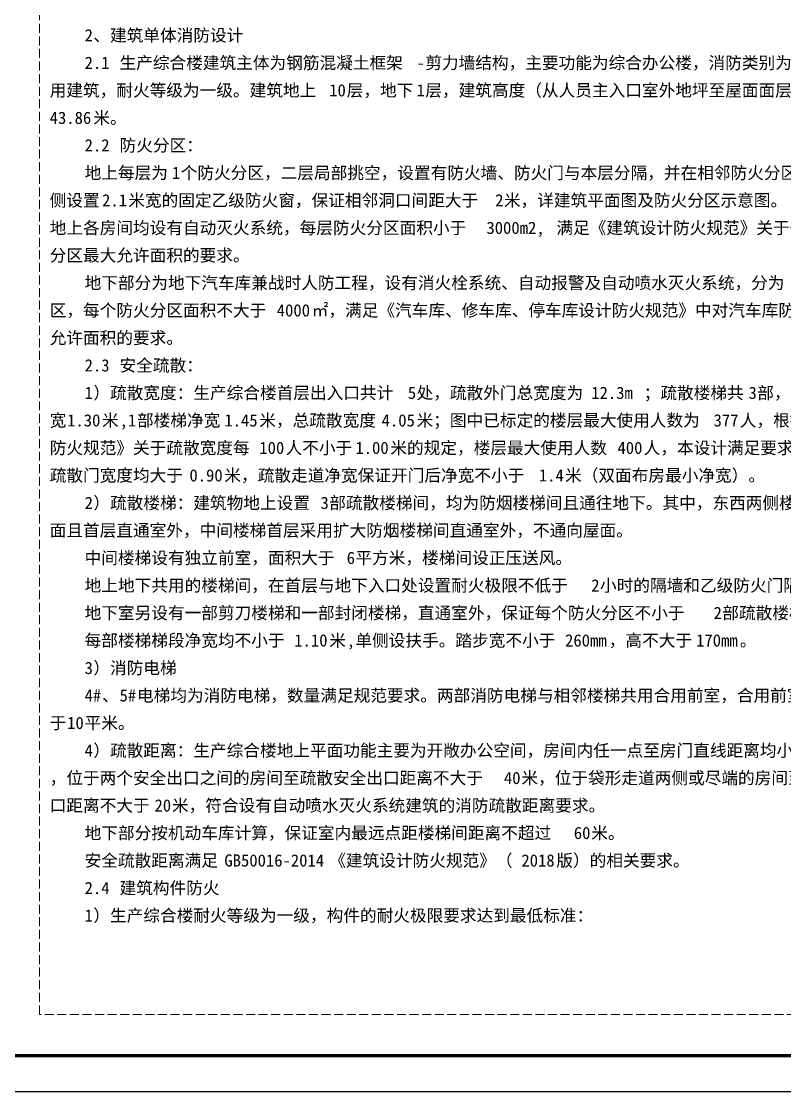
# Model space of a CAD drawing. Extents: x 1109697 to 1467097, y -139975 to 53891.
# Drawn here: x 1247197 to 1268430, y -74119 to -44354 of the extents above; entities that cross this region are included whole.
import ezdxf

# ---------------------------------------------------------------- set-up
doc = ezdxf.new("R2010")
doc.units = 0
doc.header["$LTSCALE"] = 1000
doc.header["$MEASUREMENT"] = 0
doc.linetypes.add('DASH', pattern=[0.35, 0.25, -0.1])
doc.layers.add('PUB_TEXT', color=7, linetype='Continuous')
doc.layers.add('PUB_TITLE', color=4, linetype='Continuous')
doc.layers.add('不打印线', color=254, linetype='DASH', lineweight=0, plot=False)
doc.styles.add('ST', font='')
doc.styles.get('ST').set_extended_font_data('NSimSun')

msp = doc.modelspace()

# ---------------------------------------------------------------- linework, layer by layer
at = {"layer": 'PUB_TITLE'}
msp.add_lwpolyline([(1193797, -74119), (1277897, -74119), (1277897, -14719), (1193797, -14719)], close=True, dxfattribs=at)
at = {"layer": 'PUB_TITLE', "const_width": 100}
msp.add_lwpolyline([(1196297, -73119), (1276897, -73119), (1276897, -15719), (1196297, -15719)], close=True, dxfattribs=at)
at = {"layer": '不打印线'}
msp.add_lwpolyline([(1247697, -19141), (1271897, -19141), (1271897, -71971), (1247697, -71971)], close=True, dxfattribs=at)

# ---------------------------------------------------------------- texts
at = {"layer": 'PUB_TEXT', "style": 'ST'}
for s, height, p in [('2', 340, (1248956, -44910)), ('、建筑单体消防设计', 339.9, (1249199, -44910)), ('2.1', 339.9, (1248956, -45675)), ('生产综合楼建筑主体为钢筋混凝土框架', 339.87, (1249928, -45675)), ('-', 340, (1258191, -45675)), ('剪力墙结构，主要功能为综合办公楼，消防类别为一类高层民', 339.87, (1258434, -45675)), ('用建筑，耐火等级为一级。建筑地上', 339.87, (1247984, -46440)), ('10', 339.9, (1255761, -46440)), ('层，地下', 339.9, (1256247, -46440)), ('1', 340, (1258191, -46440)), ('层，建筑高度（从人员主入口室外地坪至屋面面层高度）', 339.87, (1258434, -46440)), ('43.86', 339.9, (1247984, -47205)), ('米。', 339.9, (1249199, -47205)), ('防火分区：', 339.9, (1249928, -47970)), ('2.2', 339.9, (1248956, -47970)), ('地上每层为', 339.9, (1248956, -48735)), ('1', 340, (1251386, -48735)), ('个防火分区，二层局部挑空，设置有防火墙、防火门与本层分隔，并在相邻防火分区的幕墙内', 339.87, (1251629, -48735)), ('侧设置', 339.9, (1247984, -49500)), ('米宽的固定乙级防火窗，保证相邻洞口间距大于', 339.87, (1250171, -49500)), ('米，详建筑平面图及防火分区示意图。', 339.87, (1260621, -49500)), ('2.1', 339.9, (1249442, -49500)), ('2', 340, (1260378, -49500)), ('地上各房间均设有自动灭火系统，每层防火分区面积小于', 339.87, (1247984, -50265)), ('3000m2,', 339.9, (1260135, -50265)), ('满足《建筑设计防火规范》关于一类高层防火', 339.87, (1262080, -50265)), ('分区最大允许面积的要求。', 339.87, (1247984, -51030)), ('地下部分为地下汽车库兼战时人防工程，设有消火栓系统、自动报警及自动喷水灭火系统，分为', 339.87, (1248956, -51795)), ('区，每个防火分区面积不大于', 339.87, (1247984, -52560)), ('4000', 339.9, (1254302, -52560)), ('㎡，满足《汽车库、修车库、停车库设计防火规范》中对汽车库防火分区最大', 339.87, (1255275, -52560)), ('允许面积的要求。', 339.9, (1247984, -53325)), ('2.3', 339.9, (1248956, -54090)), ('安全疏散：', 339.9, (1249928, -54090)), ('）疏散宽度：生产综合楼首层出入口共计', 339.87, (1249199, -54855)), ('处，疏散外门总宽度为', 339.9, (1258191, -54855)), ('；疏散楼梯共', 339.9, (1264510, -54855)), ('部，其中', 339.9, (1267670, -54855)), ('1', 340, (1248956, -54855)), ('5', 340, (1257948, -54855)), ('12.3m', 339.9, (1263052, -54855)), ('3', 340, (1267427, -54855)), ('宽', 340, (1247984, -55620)), ('1.30', 339.9, (1248470, -55620)), ('米', 340, (1249442, -55620)), (',1', 339.9, (1249928, -55620)), ('部楼梯净宽', 339.9, (1250414, -55620)), ('1.45', 339.9, (1252844, -55620)), ('米，总疏散宽度', 339.9, (1253816, -55620)), ('4.05', 339.9, (1257219, -55620)), ('米；图中已标定的楼层最大使用人数为', 339.87, (1258191, -55620)), ('377', 339.9, (1266454, -55620)), ('人，根据《建筑设计', 339.9, (1267184, -55620)), ('防火规范》关于疏散宽度每', 339.87, (1247984, -56385)), ('100', 339.9, (1253816, -56385)), ('人不小于', 339.9, (1254546, -56385)), ('1.00', 339.9, (1256490, -56385)), ('米的规定，楼层最大使用人数', 339.87, (1257462, -56385)), ('400', 339.9, (1263781, -56385)), ('人，本设计满足要求。建筑内房间', 339.87, (1264510, -56385)), ('疏散门宽度均大于', 339.9, (1247984, -57150)), ('0.90', 339.9, (1251872, -57150)), ('米，疏散走道净宽保证开门后净宽不小于', 339.87, (1252844, -57150)), ('1.4', 339.9, (1261594, -57150)), ('米（双面布房最小净宽）。', 339.87, (1262323, -57150)), ('2', 340, (1248956, -57915)), ('）疏散楼梯：建筑物地上设置', 339.87, (1249199, -57915)), ('3', 340, (1255518, -57915)), ('部疏散楼梯间，均为防烟楼梯间且通往地下。其中，东西两侧楼梯间直通屋', 339.87, (1255761, -57915)), ('面且首层直通室外，中间楼梯首层采用扩大防烟楼梯间直通室外，不通向屋面。', 339.87, (1247984, -58680)), ('中间楼梯设有独立前室，面积大于', 339.87, (1248956, -59445)), ('6', 340, (1256247, -59445)), ('平方米，楼梯间设正压送风。', 339.87, (1256490, -59445)), ('地上地下共用的楼梯间，在首层与地下入口处设置耐火极限不低于', 339.87, (1248956, -60210)), ('小时的隔墙和乙级防火门隔开。', 339.87, (1263295, -60210)), ('2', 340, (1263052, -60210)), ('地下室另设有一部剪刀楼梯和一部封闭楼梯，直通室外，保证每个防火分区不小于', 339.87, (1248956, -60975)), ('2', 340, (1266454, -60975)), ('部疏散楼梯。', 339.9, (1266697, -60975)), ('每部楼梯梯段净宽均不小于', 339.87, (1248956, -61740)), ('1.10', 339.9, (1254789, -61740)), ('米', 340, (1255761, -61740)), ('单侧设扶手。踏步宽不小于', 339.87, (1256490, -61740)), ('260mm', 339.9, (1262323, -61740)), ('，高不大于', 339.9, (1263538, -61740)), ('170mm', 339.9, (1265968, -61740)), (',', 340, (1256247, -61740)), ('。', 340, (1267184, -61740)), ('3', 340, (1248956, -62505)), ('）消防电梯', 339.9, (1249199, -62505)), ('4#', 339.9, (1248956, -63270)), ('5#', 339.9, (1249928, -63270)), ('电梯均为消防电梯，数量满足规范要求。两部消防电梯与相邻楼梯共用合用前室，合用前室面积不小', 339.87, (1250414, -63270)), ('、', 340, (1249442, -63270)), ('于', 340, (1247984, -64035)), ('平米。', 339.9, (1248956, -64035)), ('10', 339.9, (1248470, -64035)), ('4', 340, (1248956, -64800)), ('）疏散距离：生产综合楼地上平面功能主要为开敞办公空间，房间内任一点至房门直线距离均小于', 339.87, (1249199, -64800)), ('，位于两个安全出口之间的房间至疏散安全出口距离不大于', 339.87, (1247984, -65565)), ('米，位于袋形走道两侧或尽端的房间至疏散安全出', 339.87, (1261108, -65565)), ('40', 339.9, (1260621, -65565)), ('口距离不大于', 339.9, (1247984, -66330)), ('20', 339.9, (1250900, -66330)), ('米，符合设有自动喷水灭火系统建筑的消防疏散距离要求。', 339.87, (1251386, -66330)), ('地下部分按机动车库计算，保证室内最远点距楼梯间距离不超过', 339.87, (1248956, -67095)), ('60', 339.9, (1262566, -67095)), ('米。', 339.9, (1263052, -67095)), ('安全疏散距离满足', 339.9, (1248956, -67860)), ('GB50016-2014', 339.87, (1252844, -67860)), ('《建筑设计防火规范》（', 339.87, (1255761, -67860)), ('2018', 339.9, (1261108, -67860)), ('版）的相关要求。', 339.9, (1262080, -67860)), ('2.4', 339.9, (1248956, -68625)), ('建筑构件防火', 339.9, (1249928, -68625)), ('）生产综合楼耐火等级为一级，构件的耐火极限要求达到最低标准：', 339.87, (1249199, -69390)), ('1', 340, (1248956, -69390))]:
    msp.add_text(s, height=height, dxfattribs=at).set_placement(p)

doc.saveas('drawing.dxf')
